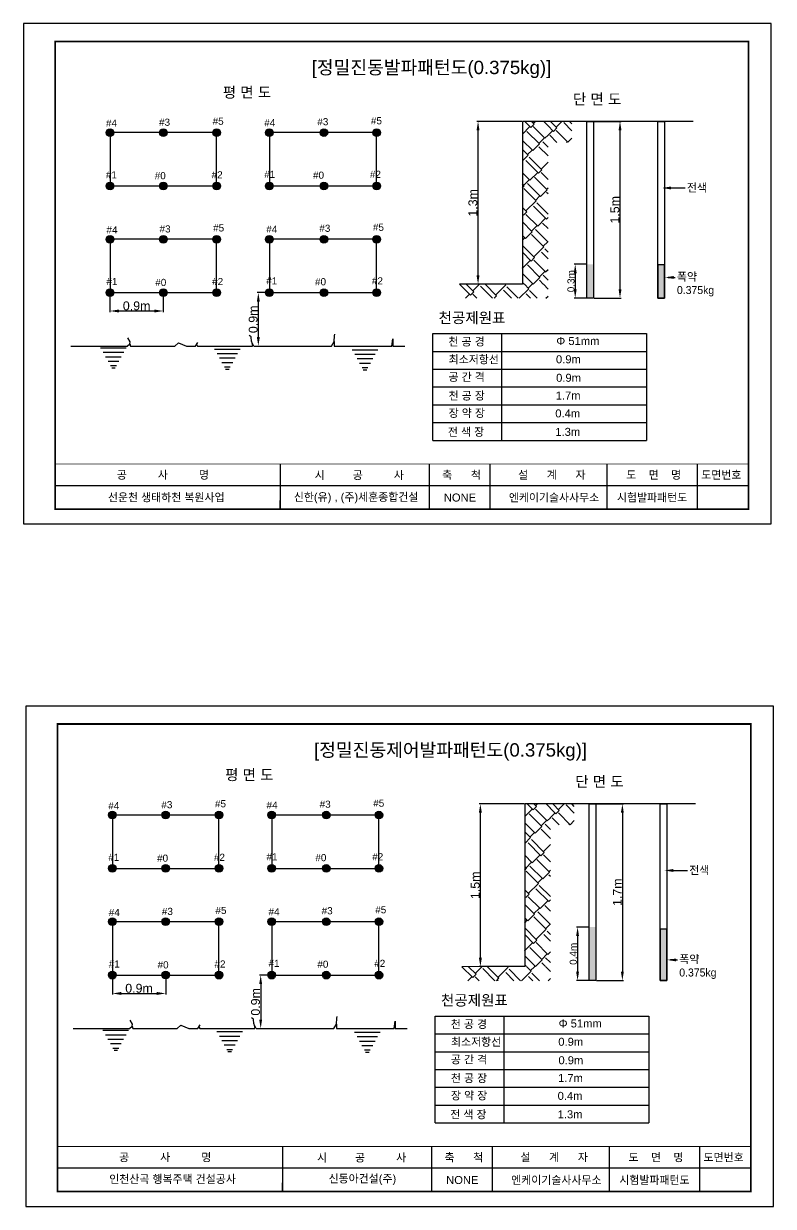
# Model space of a CAD drawing. Header units: millimetres. Extents: x -19 to 11377, y -963 to 606.
# Drawn here: x 3113 to 3956, y -773 to 557 of the extents above; entities that cross this region are included whole.
import ezdxf
from ezdxf import colors
from ezdxf.entities.mleader import LeaderData, LeaderLine
from ezdxf.enums import TextEntityAlignment as Align
from ezdxf.math import Vec2, Vec3

# ---------------------------------------------------------------- set-up
doc = ezdxf.new("R2010")
doc.units = ezdxf.units.MM
doc.layers.get('Defpoints').update_dxf_attribs({"color": 5})
doc.layers.add('FORM-TXT', color=2, linetype='Continuous')
doc.layers.add('도각', color=7, linetype='Continuous')
doc.styles.get("Standard").update_dxf_attribs({"font": 'arial.ttf'})
doc.dimstyles.new('ISO-25', dxfattribs={"dimtxt": 2.5, "dimasz": 2.5, "dimexe": 1.25, "dimexo": 0.625, "dimtad": 1, "dimtxsty": 'Standard', "dimcen": 2.5, "dimadec": 0, "dimazin": 0, "dimtfac": 1, "dimtmove": 0, "dimatfit": 3, "dimfxl": 1, "dimarcsym": 0})
pattern_1 = [(45, (3112.13, -38.394), (16.9727, 47.14634), [10.668, -8.89, 12.446, -5.334, 16.002, -7.112]), (45, (3119.046, -30.222), (16.9727, 47.14634), [8.89, -33.782, 7.112, -10.668]), (45, (3135.704, -16.707), (16.9727, 47.14634), [5.334, -55.118]), (135, (3112.131, -38.394), (-25.77334, 4.40033), [20.447, -64.897]), (135, (3119.674, -30.851), (-25.77334, 4.40033), [20.0025, -65.3415]), (135, (3125.96, -24.565), (-25.77334, 4.40033), [18.669, -66.675]), (135, (3135.704, -16.707), (-25.77334, 4.40033), [20.447, -64.897]), (135, (3139.476, -12.935), (-25.77334, 4.40033), [20.447, -64.897]), (135, (3149.848, -0.677), (-25.77334, 4.40033), [19.558, -65.786])]
pattern_2 = [(45, (3114.75, -805.949), (16.9727, 47.14634), [10.668, -8.89, 12.446, -5.334, 16.002, -7.112]), (45, (3121.666, -797.777), (16.9727, 47.14634), [8.89, -33.782, 7.112, -10.668]), (45, (3138.324, -784.261), (16.9727, 47.14634), [5.334, -55.118]), (135, (3114.751, -805.949), (-25.77334, 4.40033), [20.447, -64.897]), (135, (3122.294, -798.405), (-25.77334, 4.40033), [20.0025, -65.3415]), (135, (3128.58, -792.119), (-25.77334, 4.40033), [18.669, -66.675]), (135, (3138.324, -784.261), (-25.77334, 4.40033), [20.447, -64.897]), (135, (3142.096, -780.49), (-25.77334, 4.40033), [20.447, -64.897]), (135, (3152.468, -768.232), (-25.77334, 4.40033), [19.558, -65.786])]

# ---------------------------------------------------------------- blocks, each defined once
blk = doc.blocks.new('*D30')
at = {"color": 0, "lineweight": -2, "transparency": 16777216}
for p, q in [((3754.6, 447.1), (3785, 447.1)), ((3783.7, 437.1), (3783.7, 258.4)), ((3754.6, 248.4), (3785, 248.4))]:
    blk.add_line(p, q, dxfattribs=at)
at = {"color": 0, "transparency": 16777216}
for points in [[(3782.1, 437.1), (3785.4, 437.1), (3783.7, 447.1)], [(3782.1, 258.4), (3785.4, 258.4), (3783.7, 248.4)]]:
    blk.add_solid(points, dxfattribs=at)
at = {"layer": 'Defpoints', "color": 0, "transparency": 16777216}
for p in [(3753.9, 447.1), (3753.9, 248.4), (3783.7, 248.4)]:
    blk.add_point(p, dxfattribs=at)
at = {"color": 0, "transparency": 16777216, "insert": (3778, 347.7), "char_height": 10, "attachment_point": 5, "rotation": 90}
blk.add_mtext('1.5m', dxfattribs=at)
blk = doc.blocks.new('*D31')
at = {"color": 0, "lineweight": -2, "transparency": 16777216}
for p, q in [((3673.3, 447.1), (3622.7, 447.1)), ((3624, 274), (3624, 437.1)), ((3673.3, 264), (3622.7, 264))]:
    blk.add_line(p, q, dxfattribs=at)
at = {"color": 0, "transparency": 16777216}
for points in [[(3622.3, 437.1), (3625.6, 437.1), (3624, 447.1)], [(3622.3, 274), (3625.6, 274), (3624, 264)]]:
    blk.add_solid(points, dxfattribs=at)
at = {"layer": 'Defpoints', "color": 0, "transparency": 16777216}
for p in [(3624, 447.1), (3673.9, 447.1), (3673.9, 264)]:
    blk.add_point(p, dxfattribs=at)
at = {"color": 0, "transparency": 16777216, "insert": (3618.2, 355.5), "char_height": 10, "attachment_point": 5, "rotation": 90}
blk.add_mtext('1.3m', dxfattribs=at)
blk = doc.blocks.new('*D29')
at = {"color": 0, "lineweight": -2, "transparency": 16777216}
for p, q in [((3746.1, 286.4), (3732.1, 286.4)), ((3733.3, 276.4), (3733.3, 258.4)), ((3746.1, 248.4), (3732.1, 248.4))]:
    blk.add_line(p, q, dxfattribs=at)
at = {"color": 0, "transparency": 16777216}
for points in [[(3731.7, 276.4), (3735, 276.4), (3733.3, 286.4)], [(3731.7, 258.4), (3735, 258.4), (3733.3, 248.4)]]:
    blk.add_solid(points, dxfattribs=at)
at = {"layer": 'Defpoints', "color": 0, "transparency": 16777216}
for p in [(3746.4, 286.4), (3733.3, 248.4), (3746.4, 248.4)]:
    blk.add_point(p, dxfattribs=at)
at = {"color": 0, "transparency": 16777216, "insert": (3728.6, 267.4), "char_height": 8, "attachment_point": 5, "rotation": 90}
blk.add_mtext('0.3m', dxfattribs=at)
blk = doc.blocks.new('*D32')
at = {"color": 0, "lineweight": -2, "transparency": 16777216}
for p, q in [((3388.5, 254.5), (3375.5, 254.5)), ((3376.7, 244.5), (3376.7, 204.5)), ((3372.5, 194.5), (3378, 194.5))]:
    blk.add_line(p, q, dxfattribs=at)
at = {"color": 0, "transparency": 16777216}
for points in [[(3375.1, 244.5), (3378.4, 244.5), (3376.7, 254.5)], [(3375.1, 204.5), (3378.4, 204.5), (3376.7, 194.5)]]:
    blk.add_solid(points, dxfattribs=at)
at = {"layer": 'Defpoints', "color": 0, "transparency": 16777216}
for p in [(3389.2, 254.5), (3371.9, 194.5), (3376.7, 194.5)]:
    blk.add_point(p, dxfattribs=at)
at = {"color": 0, "transparency": 16777216, "insert": (3371, 224.5), "char_height": 10, "attachment_point": 5, "rotation": 90}
blk.add_mtext('0.9m', dxfattribs=at)
blk = doc.blocks.new('*D33')
at = {"color": 0, "lineweight": -2, "transparency": 16777216}
for p, q in [((3209.8, 253.9), (3209.8, 232.6)), ((3269.8, 253.9), (3269.8, 232.6)), ((3219.8, 233.9), (3259.8, 233.9))]:
    blk.add_line(p, q, dxfattribs=at)
at = {"color": 0, "transparency": 16777216}
for points in [[(3219.8, 235.5), (3219.8, 232.2), (3209.8, 233.9)], [(3259.8, 235.5), (3259.8, 232.2), (3269.8, 233.9)]]:
    blk.add_solid(points, dxfattribs=at)
at = {"layer": 'Defpoints', "color": 0, "transparency": 16777216}
for p in [(3209.8, 254.5), (3269.8, 254.5), (3269.8, 233.9)]:
    blk.add_point(p, dxfattribs=at)
at = {"color": 0, "transparency": 16777216, "insert": (3239.8, 239.6), "char_height": 10, "attachment_point": 5}
blk.add_mtext('0.9m', dxfattribs=at)
blk = doc.blocks.new('*D38')
at = {"color": 0, "lineweight": -2, "transparency": 16777216}
for p, q in [((3757.2, -320.5), (3787.6, -320.5)), ((3786.4, -330.5), (3786.4, -509.1)), ((3757.2, -519.1), (3787.6, -519.1))]:
    blk.add_line(p, q, dxfattribs=at)
at = {"color": 0, "transparency": 16777216}
for points in [[(3784.7, -330.5), (3788, -330.5), (3786.4, -320.5)], [(3784.7, -509.1), (3788, -509.1), (3786.4, -519.1)]]:
    blk.add_solid(points, dxfattribs=at)
at = {"layer": 'Defpoints', "color": 0, "transparency": 16777216}
for p in [(3756.6, -320.5), (3756.6, -519.1), (3786.4, -519.1)]:
    blk.add_point(p, dxfattribs=at)
at = {"color": 0, "transparency": 16777216, "insert": (3780.7, -419.8), "char_height": 10, "attachment_point": 5, "rotation": 90}
blk.add_mtext('1.7m', dxfattribs=at)
blk = doc.blocks.new('*D39')
at = {"color": 0, "lineweight": -2, "transparency": 16777216}
for p, q in [((3675.9, -320.5), (3625.3, -320.5)), ((3626.6, -493.5), (3626.6, -330.5)), ((3675.9, -503.5), (3625.3, -503.5))]:
    blk.add_line(p, q, dxfattribs=at)
at = {"color": 0, "transparency": 16777216}
for points in [[(3624.9, -330.5), (3628.3, -330.5), (3626.6, -320.5)], [(3624.9, -493.5), (3628.3, -493.5), (3626.6, -503.5)]]:
    blk.add_solid(points, dxfattribs=at)
at = {"layer": 'Defpoints', "color": 0, "transparency": 16777216}
for p in [(3626.6, -320.5), (3676.6, -320.5), (3676.6, -503.5)]:
    blk.add_point(p, dxfattribs=at)
at = {"color": 0, "transparency": 16777216, "insert": (3620.9, -412), "char_height": 10, "attachment_point": 5, "rotation": 90}
blk.add_mtext('1.5m', dxfattribs=at)
blk = doc.blocks.new('*D34')
at = {"color": 0, "lineweight": -2, "transparency": 16777216}
for p, q in [((3748.8, -459.1), (3734.7, -459.1)), ((3736, -469.1), (3736, -509.1)), ((3748.8, -519.1), (3734.7, -519.1))]:
    blk.add_line(p, q, dxfattribs=at)
at = {"color": 0, "transparency": 16777216}
for points in [[(3734.3, -469.1), (3737.6, -469.1), (3736, -459.1)], [(3734.3, -509.1), (3737.6, -509.1), (3736, -519.1)]]:
    blk.add_solid(points, dxfattribs=at)
at = {"layer": 'Defpoints', "color": 0, "transparency": 16777216}
for p in [(3749.1, -459.1), (3736, -519.1), (3749.1, -519.1)]:
    blk.add_point(p, dxfattribs=at)
at = {"color": 0, "transparency": 16777216, "insert": (3731.2, -489.1), "char_height": 8, "attachment_point": 5, "rotation": 90}
blk.add_mtext('0.4m', dxfattribs=at)
blk = doc.blocks.new('*D36')
at = {"color": 0, "lineweight": -2, "transparency": 16777216}
for p, q in [((3391.2, -513.1), (3378.1, -513.1)), ((3379.4, -523.1), (3379.4, -563.1)), ((3375.1, -573.1), (3380.6, -573.1))]:
    blk.add_line(p, q, dxfattribs=at)
at = {"color": 0, "transparency": 16777216}
for points in [[(3377.7, -523.1), (3381, -523.1), (3379.4, -513.1)], [(3377.7, -563.1), (3381, -563.1), (3379.4, -573.1)]]:
    blk.add_solid(points, dxfattribs=at)
at = {"layer": 'Defpoints', "color": 0, "transparency": 16777216}
for p in [(3391.8, -513.1), (3374.5, -573.1), (3379.4, -573.1)]:
    blk.add_point(p, dxfattribs=at)
at = {"color": 0, "transparency": 16777216, "insert": (3373.6, -543.1), "char_height": 10, "attachment_point": 5, "rotation": 90}
blk.add_mtext('0.9m', dxfattribs=at)
blk = doc.blocks.new('*D37')
at = {"color": 0, "lineweight": -2, "transparency": 16777216}
for p, q in [((3212.5, -513.7), (3212.5, -534.9)), ((3272.5, -513.7), (3272.5, -534.9)), ((3222.5, -533.7), (3262.5, -533.7))]:
    blk.add_line(p, q, dxfattribs=at)
at = {"color": 0, "transparency": 16777216}
for points in [[(3222.5, -532), (3222.5, -535.3), (3212.5, -533.7)], [(3262.5, -532), (3262.5, -535.3), (3272.5, -533.7)]]:
    blk.add_solid(points, dxfattribs=at)
at = {"layer": 'Defpoints', "color": 0, "transparency": 16777216}
for p in [(3212.5, -513.1), (3272.5, -513), (3272.5, -533.7)]:
    blk.add_point(p, dxfattribs=at)
at = {"color": 0, "transparency": 16777216, "insert": (3242.5, -527.9), "char_height": 10, "attachment_point": 5}
blk.add_mtext('0.9m', dxfattribs=at)

msp = doc.modelspace()

# ---------------------------------------------------------------- hatches: boundary and pattern name
h = msp.add_hatch()
h.set_pattern_fill('AR-RSHKE', color=0, scale=0.07, angle=45)
h.set_pattern_definition(pattern_1)
h.paths.add_polyline_path([(3702.792, 447.056), (3673.94, 447.056), (3673.94, 264.028), (3702.792, 264.028)])
h = msp.add_hatch()
h.set_pattern_fill('AR-RSHKE', color=0, scale=0.07, angle=45)
h.set_pattern_definition(pattern_1)
h.paths.add_polyline_path([(3702.496, 446.721), (3729.671, 446.721), (3729.671, 423.384), (3702.496, 423.384)])
h = msp.add_hatch(color=0)
h.dxf.hatch_style = 1
edge = h.paths.add_edge_path()
edge.add_arc((3209.849, 434.493), 4.312, 0, 360)
h = msp.add_hatch(color=0)
h.dxf.hatch_style = 1
edge = h.paths.add_edge_path()
edge.add_arc((3269.849, 434.493), 4.312, 0, 360)
h = msp.add_hatch(color=0)
h.dxf.hatch_style = 1
edge = h.paths.add_edge_path()
edge.add_arc((3329.849, 434.493), 4.312, 0, 360)
h = msp.add_hatch(color=0)
h.dxf.hatch_style = 1
edge = h.paths.add_edge_path()
edge.add_arc((3389.162, 434.493), 4.312, 0, 360)
h = msp.add_hatch(color=0)
h.dxf.hatch_style = 1
edge = h.paths.add_edge_path()
edge.add_arc((3450.537, 434.493), 4.312, 0, 360)
h = msp.add_hatch(color=0)
h.dxf.hatch_style = 1
edge = h.paths.add_edge_path()
edge.add_arc((3509.849, 434.493), 4.312, 0, 360)
h = msp.add_hatch(color=0)
h.dxf.hatch_style = 1
edge = h.paths.add_edge_path()
edge.add_arc((3209.849, 374.493), 4.312, 0, 360)
h = msp.add_hatch(color=0)
h.dxf.hatch_style = 1
edge = h.paths.add_edge_path()
edge.add_arc((3269.849, 374.493), 4.312, 0, 360)
h = msp.add_hatch(color=0)
h.dxf.hatch_style = 1
edge = h.paths.add_edge_path()
edge.add_arc((3329.849, 374.493), 4.312, 0, 360)
h = msp.add_hatch(color=0)
h.dxf.hatch_style = 1
edge = h.paths.add_edge_path()
edge.add_arc((3389.162, 374.493), 4.312, 0, 360)
h = msp.add_hatch(color=0)
h.dxf.hatch_style = 1
edge = h.paths.add_edge_path()
edge.add_arc((3450.537, 374.493), 4.312, 0, 360)
h = msp.add_hatch(color=0)
h.dxf.hatch_style = 1
edge = h.paths.add_edge_path()
edge.add_arc((3509.849, 374.493), 4.312, 0, 360)
h = msp.add_hatch(color=0)
h.dxf.hatch_style = 1
edge = h.paths.add_edge_path()
edge.add_arc((3209.849, 314.493), 4.312, 0, 360)
h = msp.add_hatch(color=0)
h.dxf.hatch_style = 1
edge = h.paths.add_edge_path()
edge.add_arc((3269.849, 314.493), 4.312, 0, 360)
h = msp.add_hatch(color=0)
h.dxf.hatch_style = 1
edge = h.paths.add_edge_path()
edge.add_arc((3329.849, 314.493), 4.312, 0, 360)
h = msp.add_hatch(color=0)
h.dxf.hatch_style = 1
edge = h.paths.add_edge_path()
edge.add_arc((3389.162, 314.493), 4.312, 0, 360)
h = msp.add_hatch(color=0)
h.dxf.hatch_style = 1
edge = h.paths.add_edge_path()
edge.add_arc((3450.537, 314.493), 4.312, 0, 360)
h = msp.add_hatch(color=0)
h.dxf.hatch_style = 1
edge = h.paths.add_edge_path()
edge.add_arc((3509.849, 314.493), 4.312, 0, 360)
h = msp.add_hatch(color=0)
h.dxf.hatch_style = 1
h.paths.add_polyline_path([(3753.94, 286.357), (3746.433, 286.357), (3746.433, 248.43), (3753.94, 248.43)])
h = msp.add_hatch(color=251)
h.dxf.hatch_style = 1
h.paths.add_polyline_path([(3753.94, 286.357), (3746.433, 286.357), (3746.433, 248.43), (3753.94, 248.43)])
h = msp.add_hatch(color=251)
h.dxf.hatch_style = 1
h.paths.add_polyline_path([(3826.433, 248.43), (3833.94, 248.43), (3833.94, 285.95), (3826.433, 285.95)])
h = msp.add_hatch(color=0)
h.dxf.hatch_style = 1
edge = h.paths.add_edge_path()
edge.add_arc((3209.849, 254.493), 4.312, 0, 360)
h = msp.add_hatch(color=0)
h.dxf.hatch_style = 1
edge = h.paths.add_edge_path()
edge.add_arc((3269.849, 254.513), 4.312, 0, 360)
h = msp.add_hatch(color=0)
h.dxf.hatch_style = 1
edge = h.paths.add_edge_path()
edge.add_arc((3329.849, 254.493), 4.312, 0, 360)
h = msp.add_hatch(color=0)
h.dxf.hatch_style = 1
edge = h.paths.add_edge_path()
edge.add_arc((3389.162, 254.493), 4.312, 0, 360)
h = msp.add_hatch(color=0)
h.dxf.hatch_style = 1
edge = h.paths.add_edge_path()
edge.add_arc((3450.537, 254.493), 4.312, 0, 360)
h = msp.add_hatch(color=0)
h.dxf.hatch_style = 1
edge = h.paths.add_edge_path()
edge.add_arc((3509.849, 254.493), 4.312, 0, 360)
h = msp.add_hatch()
h.set_pattern_fill('AR-RSHKE', color=0, scale=0.07, angle=45)
h.set_pattern_definition(pattern_1)
h.paths.add_polyline_path([(3603.152, 263.864), (3702.835, 263.864), (3702.835, 248.157), (3603.152, 248.157)])
h = msp.add_hatch(color=0)
h.dxf.hatch_style = 1
edge = h.paths.add_edge_path()
edge.add_arc((3212.469, -333.062), 4.312, 0, 360)
h = msp.add_hatch(color=0)
h.dxf.hatch_style = 1
edge = h.paths.add_edge_path()
edge.add_arc((3272.469, -333.062), 4.312, 0, 360)
h = msp.add_hatch(color=0)
h.dxf.hatch_style = 1
edge = h.paths.add_edge_path()
edge.add_arc((3332.469, -333.062), 4.312, 0, 360)
h = msp.add_hatch(color=0)
h.dxf.hatch_style = 1
edge = h.paths.add_edge_path()
edge.add_arc((3391.781, -333.062), 4.312, 0, 360)
h = msp.add_hatch(color=0)
h.dxf.hatch_style = 1
edge = h.paths.add_edge_path()
edge.add_arc((3453.157, -333.062), 4.312, 0, 360)
h = msp.add_hatch(color=0)
h.dxf.hatch_style = 1
edge = h.paths.add_edge_path()
edge.add_arc((3512.469, -333.062), 4.312, 0, 360)
h = msp.add_hatch()
h.set_pattern_fill('AR-RSHKE', color=0, scale=0.07, angle=45)
h.set_pattern_definition(pattern_2)
h.paths.add_polyline_path([(3705.412, -320.498), (3676.56, -320.498), (3676.56, -503.526), (3705.412, -503.526)])
h = msp.add_hatch()
h.set_pattern_fill('AR-RSHKE', color=0, scale=0.07, angle=45)
h.set_pattern_definition(pattern_2)
h.paths.add_polyline_path([(3705.116, -320.833), (3732.291, -320.833), (3732.291, -344.17), (3705.116, -344.17)])
h = msp.add_hatch(color=0)
h.dxf.hatch_style = 1
edge = h.paths.add_edge_path()
edge.add_arc((3212.469, -393.062), 4.312, 0, 360)
h = msp.add_hatch(color=0)
h.dxf.hatch_style = 1
edge = h.paths.add_edge_path()
edge.add_arc((3272.469, -393.062), 4.312, 0, 360)
h = msp.add_hatch(color=0)
h.dxf.hatch_style = 1
edge = h.paths.add_edge_path()
edge.add_arc((3332.469, -393.062), 4.312, 0, 360)
h = msp.add_hatch(color=0)
h.dxf.hatch_style = 1
edge = h.paths.add_edge_path()
edge.add_arc((3391.781, -393.062), 4.312, 0, 360)
h = msp.add_hatch(color=0)
h.dxf.hatch_style = 1
edge = h.paths.add_edge_path()
edge.add_arc((3453.157, -393.062), 4.312, 0, 360)
h = msp.add_hatch(color=0)
h.dxf.hatch_style = 1
edge = h.paths.add_edge_path()
edge.add_arc((3512.469, -393.062), 4.312, 0, 360)
h = msp.add_hatch(color=0)
h.dxf.hatch_style = 1
edge = h.paths.add_edge_path()
edge.add_arc((3212.469, -453.062), 4.312, 0, 360)
h = msp.add_hatch(color=0)
h.dxf.hatch_style = 1
edge = h.paths.add_edge_path()
edge.add_arc((3272.469, -453.062), 4.312, 0, 360)
h = msp.add_hatch(color=0)
h.dxf.hatch_style = 1
edge = h.paths.add_edge_path()
edge.add_arc((3332.469, -453.062), 4.312, 0, 360)
h = msp.add_hatch(color=0)
h.dxf.hatch_style = 1
edge = h.paths.add_edge_path()
edge.add_arc((3391.781, -453.062), 4.312, 0, 360)
h = msp.add_hatch(color=0)
h.dxf.hatch_style = 1
edge = h.paths.add_edge_path()
edge.add_arc((3453.157, -453.062), 4.312, 0, 360)
h = msp.add_hatch(color=0)
h.dxf.hatch_style = 1
edge = h.paths.add_edge_path()
edge.add_arc((3512.469, -453.062), 4.312, 0, 360)
h = msp.add_hatch(color=251)
h.dxf.hatch_style = 1
h.paths.add_polyline_path([(3756.56, -458.995), (3749.053, -458.995), (3749.053, -519.124), (3756.56, -519.124)])
h = msp.add_hatch(color=251)
h.dxf.hatch_style = 1
h.paths.add_polyline_path([(3829.053, -519.124), (3836.56, -519.124), (3836.56, -461.408), (3829.053, -461.408)])
h = msp.add_hatch()
h.set_pattern_fill('AR-RSHKE', color=0, scale=0.07, angle=45)
h.set_pattern_definition(pattern_2)
h.paths.add_polyline_path([(3605.772, -503.69), (3705.455, -503.69), (3705.455, -519.397), (3605.772, -519.397)])
h = msp.add_hatch(color=0)
h.dxf.hatch_style = 1
edge = h.paths.add_edge_path()
edge.add_arc((3212.469, -513.062), 4.312, 0, 360)
h = msp.add_hatch(color=0)
h.dxf.hatch_style = 1
edge = h.paths.add_edge_path()
edge.add_arc((3272.469, -513.042), 4.312, 0, 360)
h = msp.add_hatch(color=0)
h.dxf.hatch_style = 1
edge = h.paths.add_edge_path()
edge.add_arc((3332.469, -513.062), 4.312, 0, 360)
h = msp.add_hatch(color=0)
h.dxf.hatch_style = 1
edge = h.paths.add_edge_path()
edge.add_arc((3391.781, -513.062), 4.312, 0, 360)
h = msp.add_hatch(color=0)
h.dxf.hatch_style = 1
edge = h.paths.add_edge_path()
edge.add_arc((3453.157, -513.062), 4.312, 0, 360)
h = msp.add_hatch(color=0)
h.dxf.hatch_style = 1
edge = h.paths.add_edge_path()
edge.add_arc((3512.469, -513.062), 4.312, 0, 360)

# ---------------------------------------------------------------- linework, layer by layer
at = {"color": 0}
for p, q in [((3232.665, 199.347), (3229.926, 203.662)), ((3368.735, 204.925), (3366.579, 206.467)), ((3368.972, 199.691), (3368.735, 204.925)), ((3371.861, 194.493), (3368.972, 199.691)), ((3368.972, 199.691), (3370.067, 194.493)), ((3462.228, 199.499), (3462.45, 205.923)), ((3462.45, 205.923), (3462.949, 208)), ((3526.934, 194.493), (3528.061, 202.696)), ((3528.061, 202.696), (3528.249, 194.493)), ((3650.411, 208.462), (3650.411, 88.408)), ((3229.18, 194.493), (3232.072, 197.084)), ((3232.072, 197.084), (3232.665, 199.347)), ((3232.072, 197.084), (3232.972, 194.493)), ((3282.884, 194.493), (3286.88, 198.208)), ((3286.88, 198.208), (3295.822, 194.493)), ((3305.969, 194.493), (3308.492, 198.591)), ((3307.178, 196.455), (3308.311, 194.493)), ((3459.15, 194.493), (3462.228, 199.499)), ((3462.228, 199.499), (3462.056, 194.493)), ((3573.197, 188.408), (3813.534, 188.408)), ((3573.197, 168.408), (3813.534, 168.408)), ((3573.197, 148.408), (3813.534, 148.408)), ((3573.197, 128.408), (3813.534, 128.408)), ((3573.197, 108.408), (3813.534, 108.408)), ((3573.197, 88.408), (3813.534, 88.408)), ((3231.8, -573.062), (3234.692, -570.47)), ((3235.284, -568.207), (3232.545, -563.892)), ((3234.692, -570.47), (3235.284, -568.207)), ((3234.692, -570.47), (3235.591, -573.062)), ((3285.504, -573.062), (3289.5, -569.346)), ((3289.5, -569.346), (3298.442, -573.062)), ((3308.589, -573.062), (3311.112, -568.963)), ((3309.797, -571.099), (3310.931, -573.062)), ((3371.355, -562.629), (3369.199, -561.088)), ((3371.592, -567.863), (3371.355, -562.629)), ((3374.481, -573.062), (3371.592, -567.863)), ((3371.592, -567.863), (3372.687, -573.062)), ((3461.77, -573.062), (3464.848, -568.055)), ((3464.848, -568.055), (3464.675, -573.062)), ((3464.848, -568.055), (3465.07, -561.631)), ((3465.07, -561.631), (3465.569, -559.554)), ((3529.554, -573.062), (3530.68, -564.858)), ((3530.68, -564.858), (3530.869, -573.062)), ((3653.031, -559.092), (3653.031, -679.146)), ((3575.817, -579.146), (3816.154, -579.146)), ((3575.817, -599.146), (3816.154, -599.146)), ((3575.817, -619.146), (3816.154, -619.146)), ((3575.817, -639.146), (3816.154, -639.146)), ((3575.817, -659.146), (3816.154, -659.146)), ((3575.817, -679.146), (3816.154, -679.146))]:
    msp.add_line(p, q, dxfattribs=at)
for points in [[(3866.012, 447.056), (3673.94, 447.056), (3673.94, 264.032), (3603.152, 263.864)], [(3209.849, 374.493), (3329.849, 374.493), (3329.849, 434.493), (3209.849, 434.493), (3209.849, 374.493)], [(3389.162, 374.493), (3509.849, 374.493), (3509.849, 434.493), (3389.162, 434.493), (3389.162, 374.493)], [(3209.849, 254.493), (3329.849, 254.493), (3329.849, 314.493), (3209.849, 314.493), (3209.849, 254.493)], [(3389.162, 314.493), (3389.162, 254.493), (3509.849, 254.493), (3509.849, 314.493), (3389.162, 314.493)], [(3573.197, 88.408), (3573.197, 208.462), (3813.534, 208.462), (3813.534, 88.408)], [(3165.89, 194.493), (3229.18, 194.493)], [(3199.316, 192.506), (3228.056, 192.506)], [(3202.084, 187.506), (3225.288, 187.506)], [(3232.972, 194.493), (3282.884, 194.493)], [(3295.822, 194.493), (3305.969, 194.493)], [(3308.311, 194.493), (3370.067, 194.493)], [(3327.486, 191.021), (3356.227, 191.021)], [(3371.861, 194.493), (3459.15, 194.493)], [(3462.056, 194.493), (3526.934, 194.493)], [(3482.403, 190.314), (3511.144, 190.314)], [(3528.249, 194.493), (3541.686, 194.493)], [(3204.853, 182.506), (3222.519, 182.506)], [(3207.635, 177.506), (3219.763, 177.506)], [(3330.255, 186.021), (3353.458, 186.021)], [(3333.023, 181.021), (3350.689, 181.021)], [(3335.805, 176.021), (3347.934, 176.021)], [(3485.172, 185.314), (3508.375, 185.314)], [(3487.941, 180.314), (3505.607, 180.314)], [(3490.723, 175.314), (3502.851, 175.314)], [(3210.375, 172.506), (3216.966, 172.506)], [(3211.786, 170.006), (3215.608, 170.006)], [(3338.545, 171.021), (3345.136, 171.021)], [(3339.956, 168.521), (3343.778, 168.521)], [(3493.463, 170.314), (3500.054, 170.314)], [(3494.874, 167.814), (3498.696, 167.814)], [(3401.323, 61.748), (3401.323, 11.114), (3401.323, 20.911)], [(3868.632, -320.498), (3676.56, -320.498), (3676.56, -503.522), (3605.772, -503.69)], [(3212.469, -393.062), (3332.469, -393.062), (3332.469, -333.062), (3212.469, -333.062), (3212.469, -393.062)], [(3391.781, -393.062), (3512.469, -393.062), (3512.469, -333.062), (3391.781, -333.062), (3391.781, -393.062)], [(3212.469, -513.062), (3332.469, -513.062), (3332.469, -453.062), (3212.469, -453.062), (3212.469, -513.062)], [(3391.781, -453.062), (3391.781, -513.062), (3512.469, -513.062), (3512.469, -453.062), (3391.781, -453.062)], [(3575.817, -679.146), (3575.817, -559.092), (3816.154, -559.092), (3816.154, -679.146)], [(3168.51, -573.062), (3231.8, -573.062)], [(3201.936, -575.048), (3230.676, -575.048)], [(3204.704, -580.048), (3227.908, -580.048)], [(3207.473, -585.048), (3225.139, -585.048)], [(3235.591, -573.062), (3285.504, -573.062)], [(3298.442, -573.062), (3308.589, -573.062)], [(3310.931, -573.062), (3372.687, -573.062)], [(3330.106, -576.533), (3358.847, -576.533)], [(3332.874, -581.533), (3356.078, -581.533)], [(3374.481, -573.062), (3461.77, -573.062)], [(3464.675, -573.062), (3529.554, -573.062)], [(3485.023, -577.241), (3513.764, -577.241)], [(3487.792, -582.241), (3510.995, -582.241)], [(3530.869, -573.062), (3544.306, -573.062)], [(3210.255, -590.048), (3222.383, -590.048)], [(3212.995, -595.048), (3219.586, -595.048)], [(3214.406, -597.548), (3218.228, -597.548)], [(3335.643, -586.533), (3353.309, -586.533)], [(3338.425, -591.533), (3350.553, -591.533)], [(3341.165, -596.533), (3347.756, -596.533)], [(3490.561, -587.241), (3508.226, -587.241)], [(3493.343, -592.241), (3505.471, -592.241)], [(3496.083, -597.241), (3502.673, -597.241)], [(3342.576, -599.033), (3346.398, -599.033)], [(3497.494, -599.741), (3501.316, -599.741)], [(3403.943, -705.806), (3403.943, -756.44), (3403.943, -746.643)]]:
    msp.add_lwpolyline(points, dxfattribs=at)
for points in [[(3746.433, 447.056), (3753.94, 447.056), (3753.94, 248.43), (3746.433, 248.43)], [(3826.433, 447.056), (3833.94, 447.056), (3833.94, 248.43), (3826.433, 248.43)], [(3833.94, 285.95), (3826.433, 285.95), (3826.433, 248.43), (3833.94, 248.43)], [(3749.053, -320.498), (3756.56, -320.498), (3756.56, -519.124), (3749.053, -519.124)], [(3829.053, -320.498), (3836.56, -320.498), (3836.56, -519.124), (3829.053, -519.124)], [(3836.56, -461.408), (3829.053, -461.408), (3829.053, -519.124), (3836.56, -519.124)]]:
    msp.add_lwpolyline(points, close=True, dxfattribs=at)
for centre in [(3209.849, 434.493), (3269.849, 434.493), (3329.849, 434.493), (3389.162, 434.493), (3450.537, 434.493), (3509.849, 434.493), (3209.849, 374.493), (3269.849, 374.493), (3329.849, 374.493), (3389.162, 374.493), (3450.537, 374.493), (3509.849, 374.493), (3209.849, 314.493), (3269.849, 314.493), (3329.849, 314.493), (3389.162, 314.493), (3450.537, 314.493), (3509.849, 314.493), (3209.849, 254.493), (3269.849, 254.513), (3329.849, 254.493), (3389.162, 254.493), (3450.537, 254.493), (3509.849, 254.493), (3212.469, -333.062), (3272.469, -333.062), (3332.469, -333.062), (3391.781, -333.062), (3453.157, -333.062), (3512.469, -333.062), (3212.469, -393.062), (3272.469, -393.062), (3332.469, -393.062), (3391.781, -393.062), (3453.157, -393.062), (3512.469, -393.062), (3212.469, -453.062), (3272.469, -453.062), (3332.469, -453.062), (3391.781, -453.062), (3453.157, -453.062), (3512.469, -453.062), (3212.469, -513.062), (3272.469, -513.042), (3332.469, -513.062), (3391.781, -513.062), (3453.157, -513.062), (3512.469, -513.062)]:
    msp.add_circle(centre, 4.312, dxfattribs=at)
at = {"layer": 'Defpoints', "color": 0}
for points in [[(3953.654, 557.036), (3112.654, 557.036), (3112.654, -5.542), (3953.654, -5.542)], [(3956.274, -210.518), (3115.274, -210.518), (3115.274, -773.096), (3956.274, -773.096)]]:
    msp.add_lwpolyline(points, close=True, dxfattribs=at)
at = {"layer": '도각', "color": 0}
for p, q in [((3569.109, 61.748), (3569.109, 11.114)), ((3637.23, 61.748), (3637.23, 11.114)), ((3768.92, 61.748), (3768.92, 11.114)), ((3870.687, 61.748), (3870.687, 11.114)), ((3149.185, 37.795), (3928.236, 37.795)), ((3571.729, -705.806), (3571.729, -756.44)), ((3639.85, -705.806), (3639.85, -756.44)), ((3771.54, -705.806), (3771.54, -756.44)), ((3873.307, -705.806), (3873.307, -756.44)), ((3151.804, -729.76), (3930.856, -729.76))]:
    msp.add_line(p, q, dxfattribs=at)
at = {"layer": '도각', "color": 0, "const_width": 2, "flags": 128}
for points in [[(3928.236, 536.928), (3928.236, 11.114), (3148.236, 11.114), (3148.236, 536.928)], [(3930.856, -230.626), (3930.856, -756.44), (3150.856, -756.44), (3150.856, -230.626)]]:
    msp.add_lwpolyline(points, close=True, dxfattribs=at)
at = {"layer": '도각', "color": 0, "const_width": 0.946}
for points in [[(3148.236, 61.748), (3928.236, 61.748)], [(3150.856, -705.806), (3930.856, -705.806)]]:
    msp.add_lwpolyline(points, dxfattribs=at)

# ---------------------------------------------------------------- texts
at = {"color": 0}
for s, height, p in [('[정밀진동발파패턴도(0.375kg)]', 15, (3436.793, 500.288)), ('평 면 도', 12, (3336.698, 473.85)), ('단 면 도', 12, (3730.742, 466.13)), ('#4', 8, (3205.252, 441.062)), ('#3', 8, (3264.996, 442.189)), ('#5', 8, (3325.303, 443.316)), ('#4', 8, (3383.355, 441.626)), ('#3', 8, (3443.098, 442.753)), ('#5', 8, (3503.405, 443.879)), ('#1', 8, (3205.252, 383.029)), ('#0', 8, (3260.171, 382.071)), ('#2', 8, (3324.175, 383.029)), ('#1', 8, (3383.355, 383.592)), ('#0', 8, (3438.274, 382.634)), ('#2', 8, (3502.278, 383.592)), ('#4', 8, (3205.816, 321.051)), ('#3', 8, (3265.559, 322.178)), ('#5', 8, (3325.866, 323.305)), ('#4', 8, (3385.61, 321.784)), ('#3', 8, (3445.353, 322.911)), ('#5', 8, (3505.66, 324.037)), ('#1', 8, (3205.816, 263.018)), ('#0', 8, (3260.735, 262.06)), ('#2', 8, (3324.739, 263.018)), ('#1', 8, (3385.61, 263.75)), ('#0', 8, (3440.529, 262.792)), ('#2', 8, (3504.532, 263.75)), ('천공제원표', 12, (3579.551, 220.288)), ('천 공 경', 9, (3590.668, 194.873)), ('Φ 51mm', 9, (3712.077, 195.652)), ('최소저항선', 9, (3590.939, 174.908)), ('0.9m', 9, (3711.668, 175.066)), ('공 간 격', 9, (3590.764, 155.135)), ('0.9m', 9, (3711.835, 154.272)), ('천 공 장', 9, (3590.787, 134.11)), ('1.7m', 9, (3711.375, 134.313)), ('장 약 장', 9, (3590.835, 114.62)), ('0.4m', 9, (3710.906, 114.199)), ('전 색 장', 9, (3590.033, 93.344)), ('1.3m', 9, (3710.955, 93.443)), ('[정밀진동제어발파패턴도(0.375kg)]', 15, (3439.413, -267.266)), ('평 면 도', 12, (3339.318, -293.704)), ('단 면 도', 12, (3733.362, -301.424)), ('#4', 8, (3207.872, -326.492)), ('#3', 8, (3267.616, -325.365)), ('#5', 8, (3327.922, -324.238)), ('#4', 8, (3385.975, -325.928)), ('#3', 8, (3445.718, -324.802)), ('#5', 8, (3506.025, -323.675)), ('#1', 8, (3207.872, -384.525)), ('#0', 8, (3262.791, -385.483)), ('#2', 8, (3326.795, -384.525)), ('#1', 8, (3385.975, -383.962)), ('#0', 8, (3440.894, -384.92)), ('#2', 8, (3504.898, -383.962)), ('#4', 8, (3208.436, -446.503)), ('#3', 8, (3268.179, -445.376)), ('#5', 8, (3328.486, -444.249)), ('#4', 8, (3388.229, -445.77)), ('#3', 8, (3447.973, -444.644)), ('#5', 8, (3508.28, -443.517)), ('#1', 8, (3208.436, -504.536)), ('#0', 8, (3263.355, -505.494)), ('#2', 8, (3327.359, -504.536)), ('#1', 8, (3388.229, -503.804)), ('#0', 8, (3443.148, -504.762)), ('#2', 8, (3507.152, -503.804)), ('천공제원표', 12, (3582.171, -547.266)), ('천 공 경', 9, (3593.288, -572.681)), ('Φ 51mm', 9, (3714.697, -571.902)), ('최소저항선', 9, (3593.559, -592.646)), ('0.9m', 9, (3714.288, -592.488)), ('공 간 격', 9, (3593.384, -612.42)), ('0.9m', 9, (3714.455, -613.282)), ('천 공 장', 9, (3593.406, -633.444)), ('1.7m', 9, (3713.995, -633.241)), ('장 약 장', 9, (3593.455, -652.934)), ('0.4m', 9, (3713.526, -653.356)), ('전 색 장', 9, (3592.653, -674.21)), ('1.3m', 9, (3713.575, -674.111))]:
    msp.add_text(s, height=height, dxfattribs=at).set_placement(p)
at = {"layer": 'FORM-TXT', "color": 0}
for s, p in [('공          사          명', (3269.324, 49.638)), ('선운천 생태하천 복원사업', (3273.148, 24.247)), ('공          사          명', (3271.944, -717.916)), ('인천산곡 행복주택 건설공사', (3280.223, -742.423))]:
    msp.add_text(s, height=9, dxfattribs=at).set_placement(p, align=Align.MIDDLE_CENTER)
for s, p in [('신한(유) , (주)세훈종합건설', (3486.773, 24.128)), ('신동아건설(주)', (3493.848, -742.541))]:
    msp.add_text(s, height=9, dxfattribs=at).set_placement(p, align=Align.MIDDLE)
for s, p in [('엔케이기술사사무소', (3658.637, 24.037)), ('시험발파패턴도', (3780.304, 24.125)), ('엔케이기술사사무소', (3661.256, -743.518)), ('시험발파패턴도', (3782.924, -743.429))]:
    msp.add_text(s, height=9, dxfattribs=at).set_placement(p, align=Align.MIDDLE_LEFT)
at = {"layer": '도각', "color": 0}
for s, p in [('시         공          사   ', (3495.587, 49.258)), ('축      척', (3605.438, 49.548)), ('설      계      자', (3706.98, 49.654)), ('도    면    명', (3821.588, 49.577)), ('도면번호', (3897.699, 49.58)), ('NONE', (3603.638, 24.086)), ('시         공          사   ', (3498.207, -718.296)), ('축      척', (3608.058, -718.006)), ('설      계      자', (3709.599, -717.9)), ('도    면    명', (3824.208, -717.977)), ('도면번호', (3900.319, -717.974)), ('NONE', (3606.258, -743.468))]:
    msp.add_text(s, height=9, dxfattribs=at).set_placement(p, align=Align.MIDDLE_CENTER)

# ---------------------------------------------------------------- dimensions: what is measured, and where the dimension line sits
at = {"color": 0}
for base, p1, p2, text, picture, middle in [((3623.977, 447.056), (3673.94, 264.032), (3673.94, 447.056), '1.3m', '*D31', (3623.977, 355.544)), ((3626.597, -320.498), (3676.56, -503.522), (3676.56, -320.498), '1.5m', '*D39', (3626.597, -412.01))]:
    dim = msp.add_linear_dim(base=base, p1=p1, p2=p2, angle=90, text=text, dimstyle='ISO-25', override={"dimtxt": 10, "dimasz": 10}, dxfattribs=at)
    dim.commit()
    dim.dimension.update_dxf_attribs({"geometry": picture, "text_midpoint": middle, "dimtype": 161})
for base, p1, p2, text, override, picture, middle in [((3783.734, 248.43), (3753.94, 447.056), (3753.94, 248.43), '1.5m', {"dimtxt": 10, "dimasz": 10}, '*D30', (3778.003, 347.743)), ((3733.339, 248.43), (3746.433, 286.379), (3746.433, 248.43), '0.3m', {"dimtxt": 8, "dimasz": 10, "dimexo": 0.3}, '*D29', (3728.626, 267.404)), ((3376.732, 194.493), (3389.162, 254.493), (3371.861, 194.493), '0.9m', {"dimtxt": 10, "dimasz": 10}, '*D32', (3371.001, 224.493)), ((3786.354, -519.124), (3756.56, -320.498), (3756.56, -519.124), '1.7m', {"dimtxt": 10, "dimasz": 10}, '*D38', (3780.709, -419.811)), ((3735.958, -519.124), (3749.053, -459.053), (3749.053, -519.124), '0.4m', {"dimtxt": 8, "dimasz": 10, "dimexo": 0.3}, '*D34', (3731.249, -489.089)), ((3379.351, -573.062), (3391.781, -513.062), (3374.481, -573.062), '0.9m', {"dimtxt": 10, "dimasz": 10}, '*D36', (3373.621, -543.062))]:
    dim = msp.add_linear_dim(base=base, p1=p1, p2=p2, angle=90, text=text, dimstyle='ISO-25', override=override, dxfattribs=at)
    dim.commit()
    dim.dimension.update_dxf_attribs({"geometry": picture, "text_midpoint": middle})
for base, p1, p2, picture, middle in [((3269.849, 233.88), (3209.849, 254.493), (3269.849, 254.513), '*D33', (3239.849, 239.611)), ((3272.469, -533.674), (3212.469, -513.062), (3272.469, -513.042), '*D37', (3242.469, -527.943))]:
    dim = msp.add_linear_dim(base=base, p1=p1, p2=p2, text='0.9m', dimstyle='ISO-25', override={"dimtxt": 10, "dimasz": 10}, dxfattribs=at)
    dim.commit()
    dim.dimension.update_dxf_attribs({"geometry": picture, "text_midpoint": middle})

# ---------------------------------------------------------------- leaders
ml = msp.add_multileader_mtext('Standard', dxfattribs=at)
ml.set_content('{\\fGulim|b0|i0|c129|p50;전색}')
ml.set_leader_properties()
ml.build(insert=Vec2(0, 0))
ml.multileader.update_dxf_attribs({"arrow_head_size": 10})
ctx = ml.context
ctx.base_point, ctx.char_height, ctx.arrow_head_size, ctx.plane_origin = Vec3(3857.012, 372.22), 9, 10, Vec3(3831.019, 372.22)
notes = []
notes.append((ctx, [(0, (1, 1, 0), (3849.012, 372.22), (1, 0), 8, [(0, [(3831.019, 372.22)], 0, [])])]))
ctx.mtext.insert, ctx.mtext.flow_direction = Vec3(3859.012, 377.025), 5
ml = msp.add_multileader_mtext('Standard', dxfattribs=at)
ml.set_content('{\\fGulim|b0|i0|c129|p50;폭약\\P0.375kg}')
ml.set_leader_properties()
ml.build(insert=Vec2(0, 0))
ml.multileader.update_dxf_attribs({"arrow_head_size": 10})
ctx = ml.context
ctx.base_point, ctx.char_height, ctx.arrow_head_size, ctx.plane_origin = Vec3(3845.786, 271.596), 9, 10, Vec3(3834.188, 271.596)
notes.append((ctx, [(0, (1, 1, 0), (3837.786, 271.596), (1, 0), 8, [(0, [(3834.188, 271.596)], 0, [])])]))
ctx.mtext.insert, ctx.mtext.flow_direction = Vec3(3847.786, 276.959), 5
ml = msp.add_multileader_mtext('Standard', dxfattribs=at)
ml.set_content('{\\fGulim|b0|i0|c129|p50;전색}')
ml.set_leader_properties()
ml.build(insert=Vec2(0, 0))
ml.multileader.update_dxf_attribs({"arrow_head_size": 10})
ctx = ml.context
ctx.base_point, ctx.char_height, ctx.arrow_head_size, ctx.plane_origin = Vec3(3859.632, -395.334), 9, 10, Vec3(3833.639, -395.334)
notes.append((ctx, [(0, (1, 1, 0), (3851.632, -395.334), (1, 0), 8, [(0, [(3833.639, -395.334)], 0, [])])]))
ctx.mtext.insert, ctx.mtext.flow_direction = Vec3(3861.632, -390.529), 5
ml = msp.add_multileader_mtext('Standard', dxfattribs=at)
ml.set_content('{\\fGulim|b0|i0|c129|p50;폭약\\P0.375kg}')
ml.set_leader_properties()
ml.build(insert=Vec2(0, 0))
ml.multileader.update_dxf_attribs({"arrow_head_size": 10})
ctx = ml.context
ctx.base_point, ctx.char_height, ctx.arrow_head_size, ctx.plane_origin = Vec3(3848.405, -495.958), 9, 10, Vec3(3836.808, -495.958)
notes.append((ctx, [(0, (1, 1, 0), (3840.405, -495.958), (1, 0), 8, [(0, [(3836.808, -495.958)], 0, [])])]))
ctx.mtext.insert, ctx.mtext.flow_direction = Vec3(3850.405, -490.595), 5
for ctx, leaders in notes:
    for number, flags, end, landing, length, lines in leaders:
        leader = LeaderData()
        leader.index, (leader.has_last_leader_line, leader.has_dogleg_vector, leader.attachment_direction) = number, flags
        leader.last_leader_point, leader.dogleg_vector, leader.dogleg_length = Vec3(end), Vec3(landing), length
        for number, points, colour, breaks in lines:
            line = LeaderLine()
            line.index, line.vertices, line.color, line.breaks = number, Vec3.list(points), colors.encode_raw_color(colour), breaks
            leader.lines.append(line)
        ctx.leaders.append(leader)

doc.saveas('drawing.dxf')
